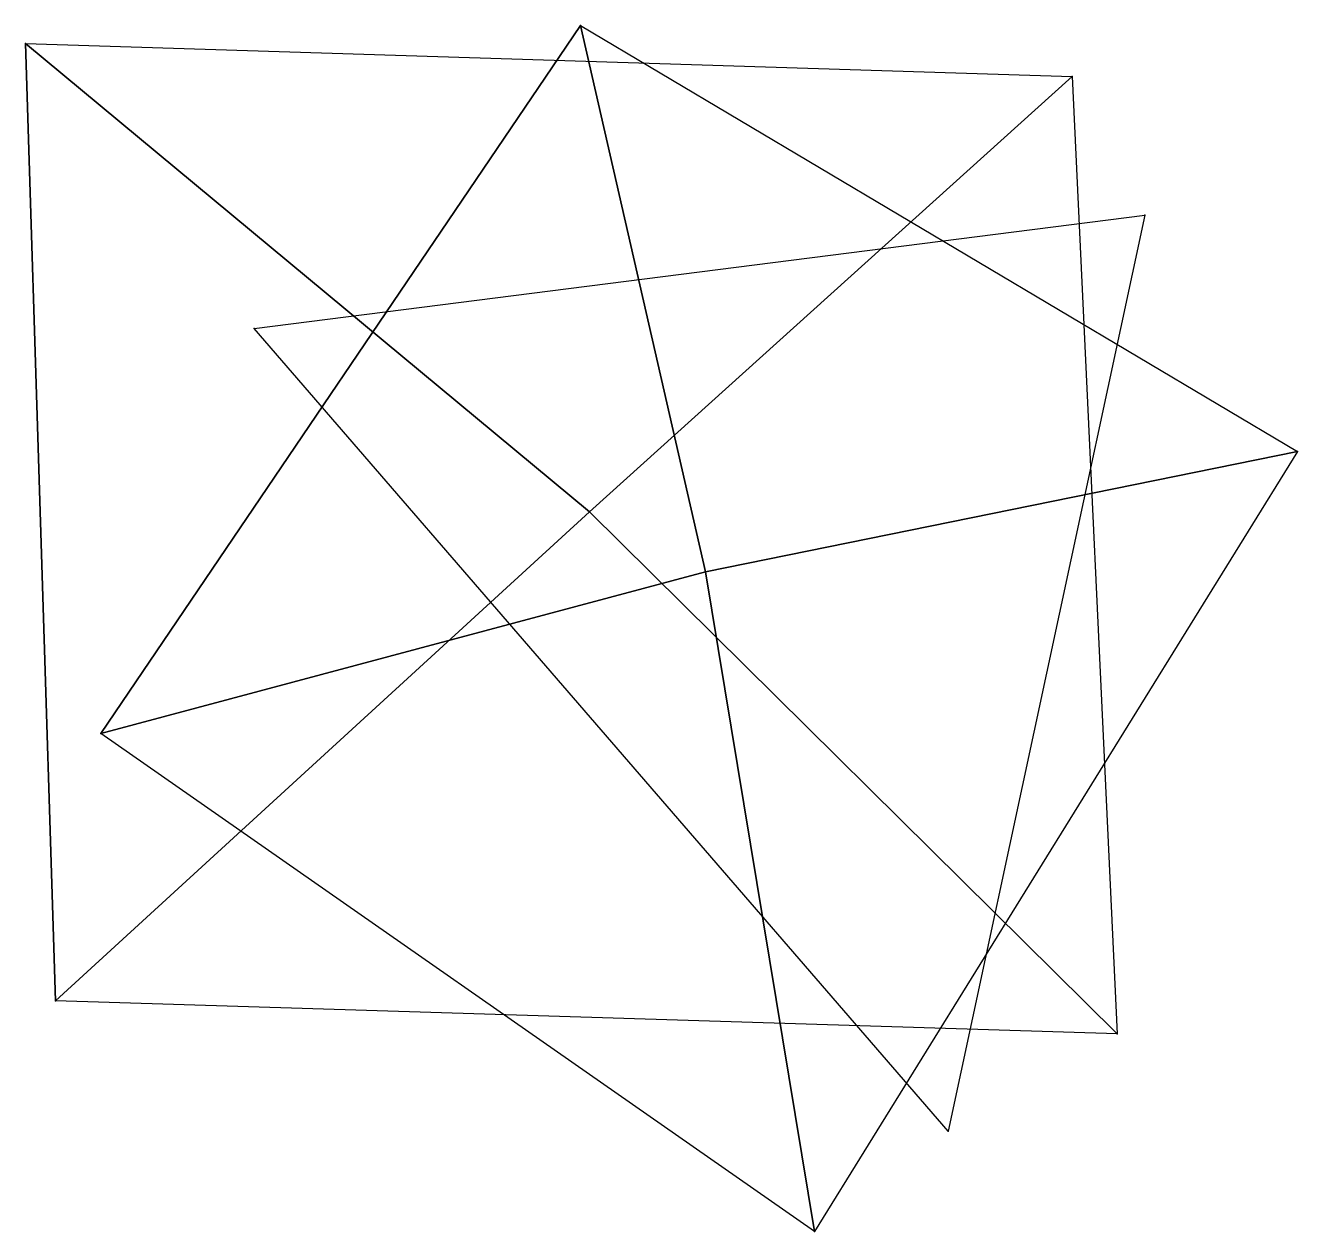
# Model space of a CAD drawing. Header units: metres. Extents: x 470 to 894, y -668 to -266.
import ezdxf

# ---------------------------------------------------------------- set-up
doc = ezdxf.new("R2010")
doc.units = ezdxf.units.M

msp = doc.modelspace()

# ---------------------------------------------------------------- linework, layer by layer
at = {"layer": 'Cc_STANDARD'}
for p, q in [((470, -272), (658, -428, 1)), ((470, -272), (480, -591)), ((470, -272), (819, -283)), ((819, -283), (658, -428, 1)), ((819, -283), (834, -602)), ((480, -591), (658, -428, 1)), ((834, -602), (658, -428, 1)), ((834, -602), (480, -591))]:
    msp.add_line(p, q, dxfattribs=at)
for p in [(470, -272), (819, -283), (658, -428, 1), (480, -591), (834, -602)]:
    msp.add_point(p, dxfattribs=at)
for points in [[(480, -591), (470, -272), (658, -428, 1), (480, -591)], [(658, -428, 1), (470, -272), (819, -283), (658, -428, 1)], [(658, -428, 1), (819, -283), (834, -602), (658, -428, 1)], [(658, -428, 1), (834, -602), (480, -591), (658, -428, 1)]]:
    msp.add_3dface(points, dxfattribs=at)
at = {"layer": 'neuer Layer'}
for p, q in [((546.252, -366.891, 0.5), (843.177, -329.21, 0.5)), ((843.177, -329.21, 0.5), (777.612, -634.424, 0.5)), ((777.612, -634.424, 0.5), (546.252, -366.891, 0.5))]:
    msp.add_line(p, q, dxfattribs=at)
for p in [(843.177, -329.21, 0.5), (546.252, -366.891, 0.5), (777.612, -634.424, 0.5)]:
    msp.add_point(p, dxfattribs=at)
msp.add_3dface([(777.612, -634.424, 0.5), (546.252, -366.891, 0.5), (843.177, -329.21, 0.5), (777.612, -634.424, 0.5)], dxfattribs=at)
at = {"layer": 'STANDARD'}
for p, q in [((655.094, -265.937), (495.094, -501.937)), ((655.094, -265.937), (696.731, -448.028, 1)), ((655.094, -265.937), (894.094, -407.937)), ((894.094, -407.937), (696.731, -448.028, 1)), ((894.094, -407.937), (733.094, -667.937)), ((495.094, -501.937), (696.731, -448.028, 1)), ((733.094, -667.937), (696.731, -448.028, 1)), ((733.094, -667.937), (495.094, -501.937))]:
    msp.add_line(p, q, dxfattribs=at)
for p in [(655.094, -265.937), (894.094, -407.937), (696.731, -448.028, 1), (495.094, -501.937), (733.094, -667.937)]:
    msp.add_point(p, dxfattribs=at)
for points in [[(495.094, -501.937), (655.094, -265.937), (696.731, -448.028, 1), (495.094, -501.937)], [(696.731, -448.028, 1), (655.094, -265.937), (894.094, -407.937), (696.731, -448.028, 1)], [(696.731, -448.028, 1), (894.094, -407.937), (733.094, -667.937), (696.731, -448.028, 1)], [(696.731, -448.028, 1), (733.094, -667.937), (495.094, -501.937), (696.731, -448.028, 1)]]:
    msp.add_3dface(points, dxfattribs=at)

doc.saveas('drawing.dxf')
